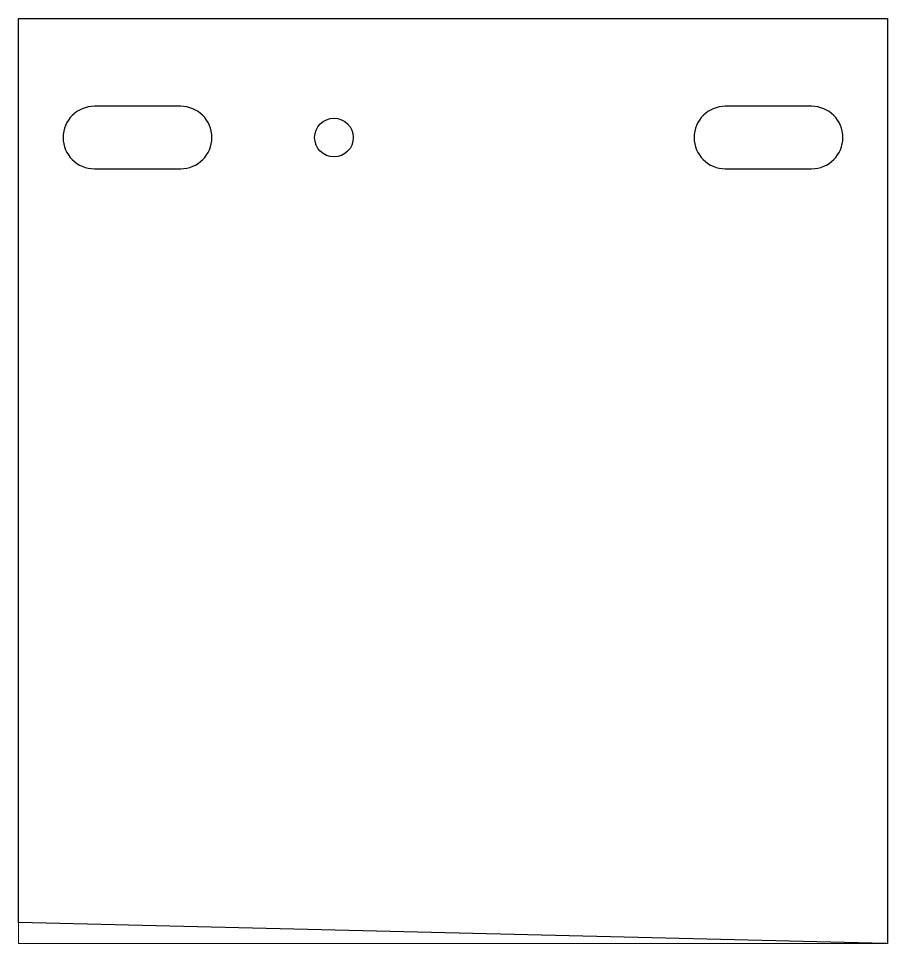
# Paper-space layout 'Layout1' of a CAD drawing. Header units: millimetres. Extents: x 37 to 220, y 0 to 195.
# The model-space entities are those that its viewports show. They can reach past a viewport. Long polylines and large blocks are cut down to what shows.
import ezdxf

# ---------------------------------------------------------------- set-up
doc = ezdxf.new("R2010")
doc.units = ezdxf.units.MM
doc.header["$LTSCALE"] = 10
doc.layers.add('BOLTS', color=6, linetype='Continuous')
doc.layers.add('MEMBERS', color=5, linetype='Continuous')

msp = doc.modelspace()

# ---------------------------------------------------------------- linework, layer by layer
at = {"layer": 'BOLTS', "color": 4, "linetype": 'Continuous'}
for p, q in [((678.81, 63), (664.31, 63)), ((784.81, 63), (770.31, 63)), ((664.31, 52.5), (678.81, 52.5)), ((770.31, 52.5), (784.81, 52.5))]:
    msp.add_line(p, q, dxfattribs=at)
at = {"layer": 'BOLTS', "color": 2, "linetype": 'Continuous'}
msp.add_circle((704.56, 57.75), 3.25, dxfattribs=at)
at = {"layer": 'BOLTS', "color": 4, "linetype": 'Continuous'}
for centre, start, end in [((664.31, 57.75), 90, 270), ((678.81, 57.75), 270, 90), ((770.31, 57.75), 90, 270), ((784.81, 57.75), 270, 90)]:
    msp.add_arc(centre, 5.25, start, end, dxfattribs=at)
at = {"layer": 'MEMBERS', "color": 3, "linetype": 'Continuous'}
for p, q in [((651.56, -74.16), (651.56, 77.75)), ((651.56, 77.75), (797.56, 77.75)), ((797.56, 77.75), (797.56, -77.7)), ((797.56, -77.7), (651.56, -74.16))]:
    msp.add_line(p, q, dxfattribs=at)

psp = doc.layouts.get("Layout1")

# ---------------------------------------------------------------- viewports
at = {"layer": '0'}
psp.add_viewport(center=(128.5, 97.5), size=(183.15, 195), view_center_point=(724.56, 0.03), view_height=155.447, dxfattribs=at)

doc.saveas('drawing.dxf')
